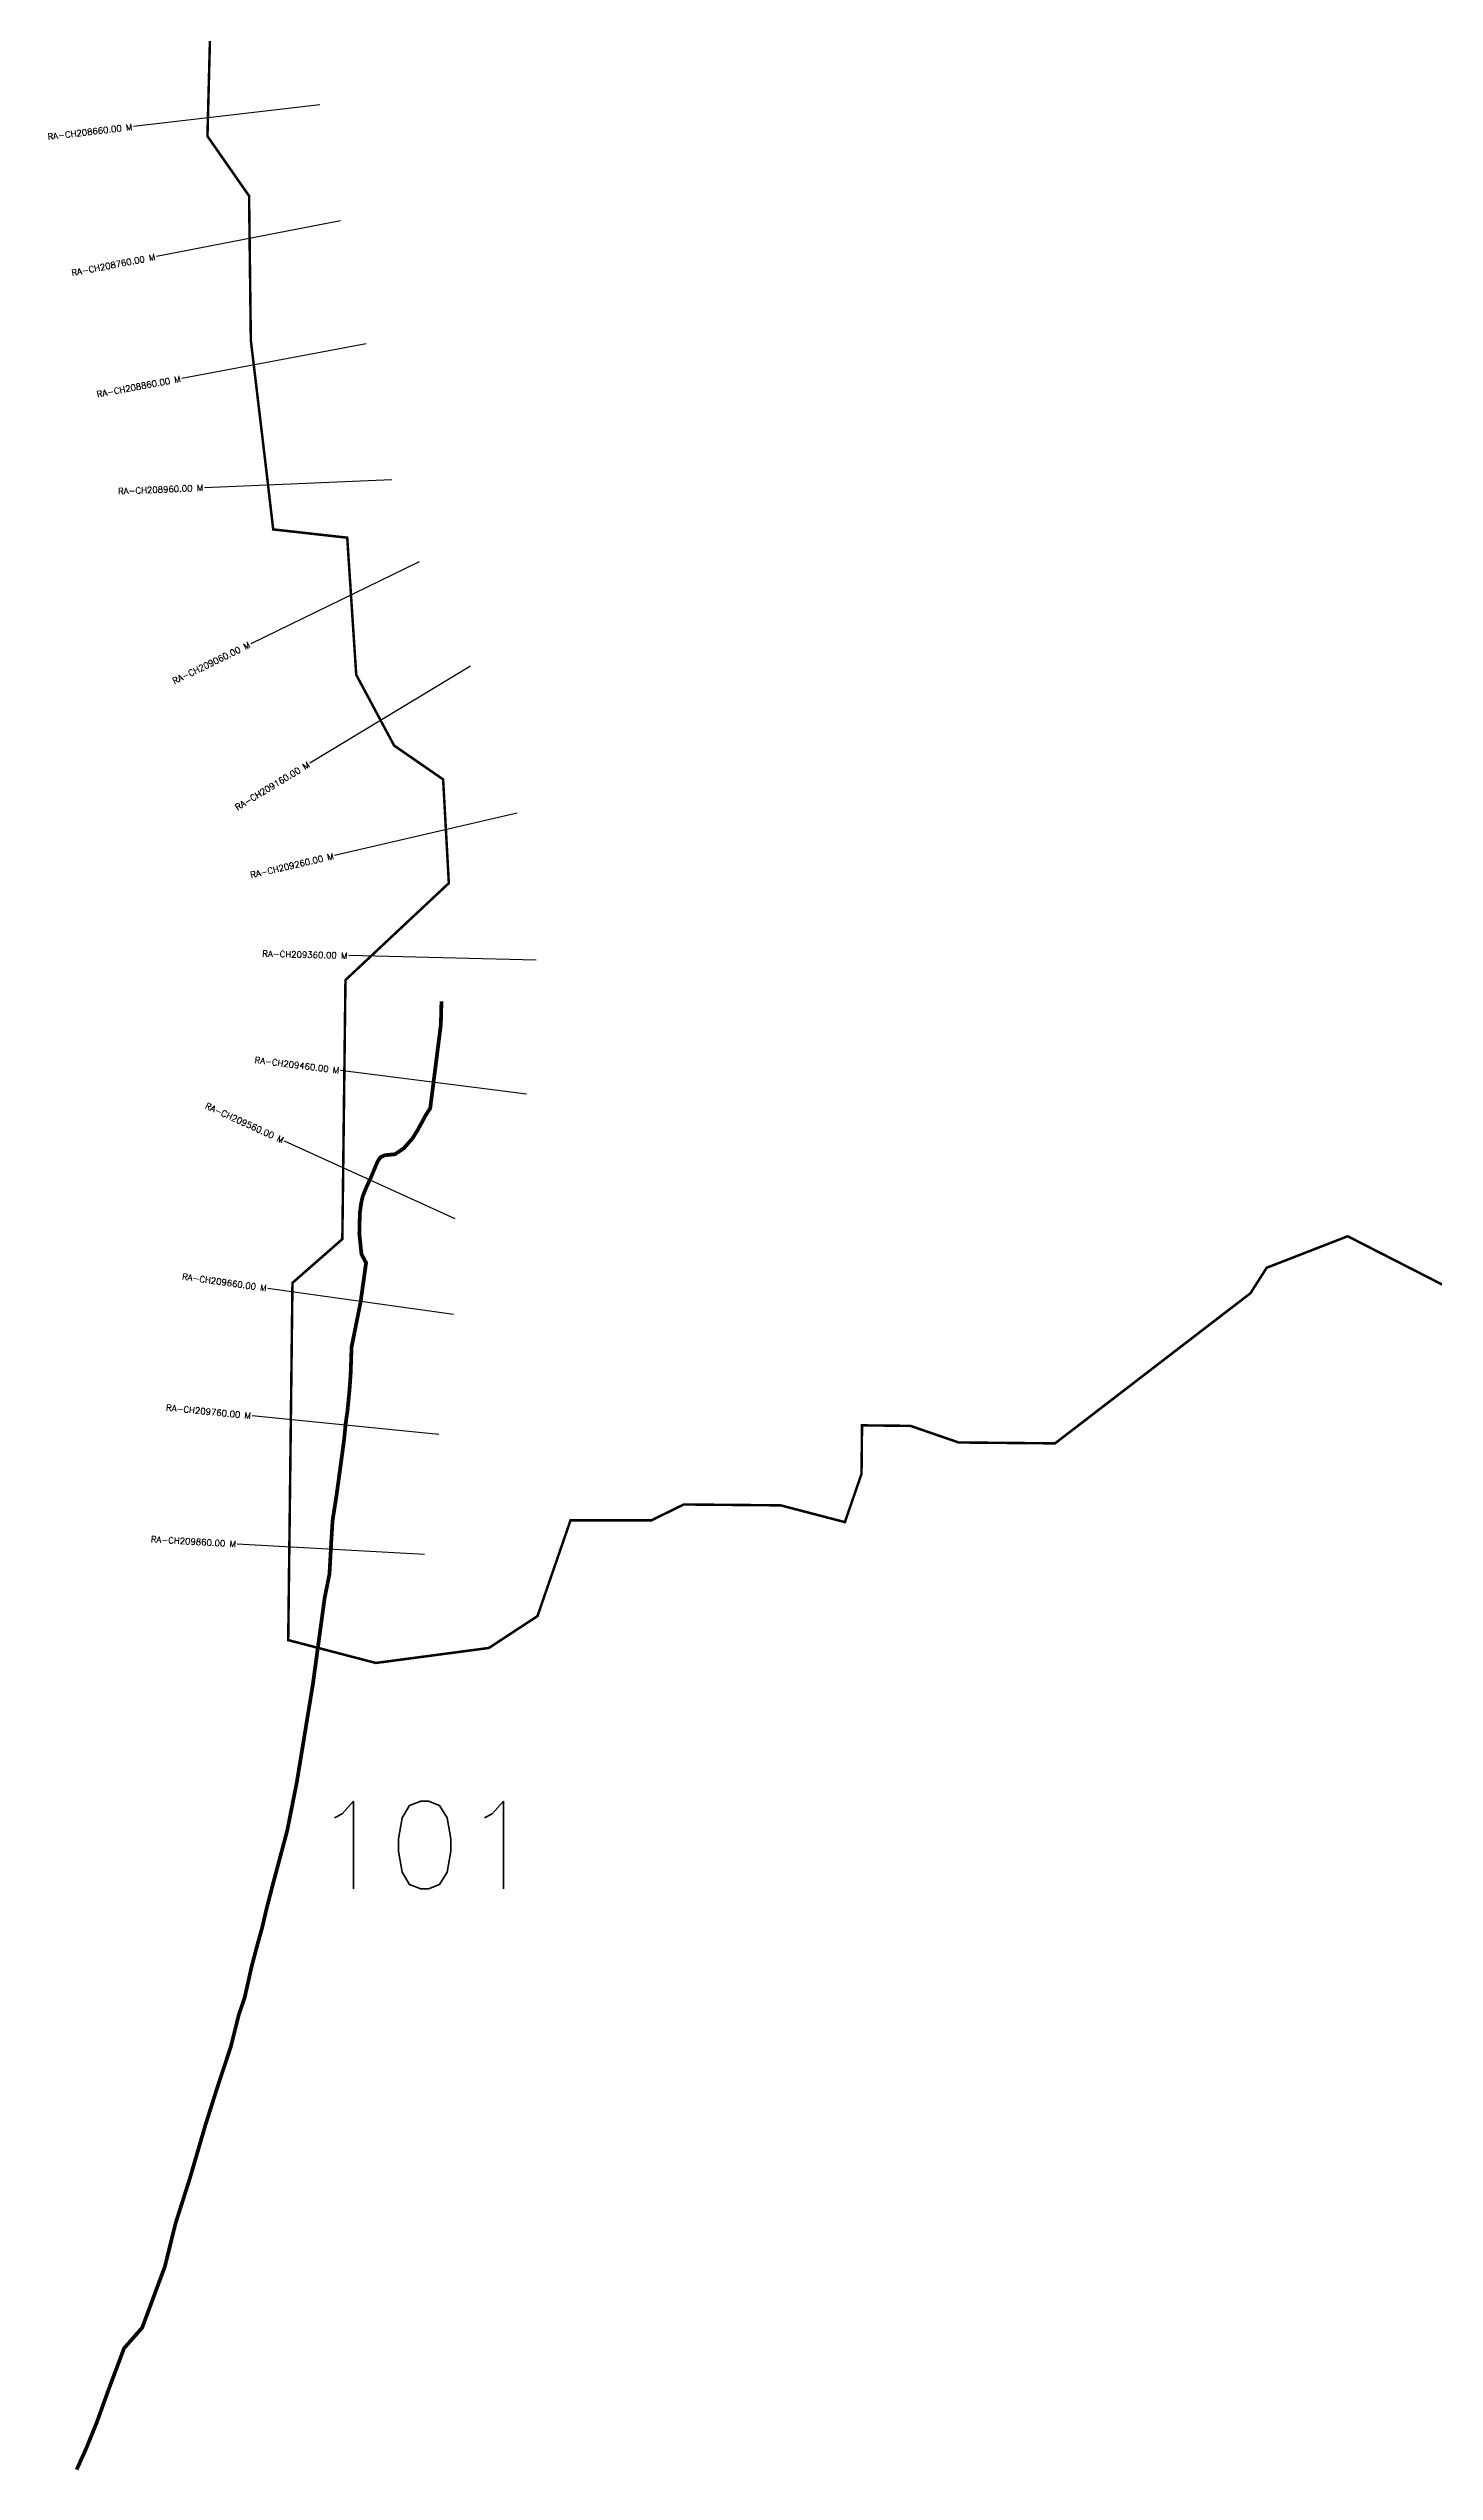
# Model space of a CAD drawing. Header units: metres. Extents: x 274630 to 279304, y 2074144 to 2078066.
# Drawn here: x 274750 to 275858, y 2074144 to 2076082 of the extents above; entities that cross this region are included whole.
import ezdxf
from ezdxf.enums import TextEntityAlignment as Align

# ---------------------------------------------------------------- set-up
doc = ezdxf.new("R2010")
doc.units = ezdxf.units.M
doc.header["$MEASUREMENT"] = 0
for name, color, linetype in [('CS', 134, 'Continuous'), ('CSMark', 6, 'Continuous'), ('NATURALLY PROTECTED', 3, 'Continuous')]:
    doc.layers.add(name, color=color, linetype=linetype)
doc.styles.get("Standard").update_dxf_attribs({"font": 'simplex.shx'})

msp = doc.modelspace()

# ---------------------------------------------------------------- linework, layer by layer
at = {"color": 6, "const_width": 2, "flags": 128}
msp.add_lwpolyline([(275865.9, 2075092.5), (275788.8, 2075131.9), (275724, 2075106.7), (275711, 2075086.3), (275554.7, 2074966.2), (275477.6, 2074966.9), (275439, 2074980.2), (275400.3, 2074980.6), (275399.9, 2074941.8), (275386.6, 2074903.2), (275335.2, 2074916.6), (275257.7, 2074917.3), (275231.8, 2074904.6), (275167.1, 2074904.6), (275140.7, 2074828), (275101.8, 2074802.5), (275011.4, 2074790.5), (274941.3, 2074808.8), (274942.7, 2074924.7), (274944.7, 2075094.6), (274984.6, 2075129.6), (274987.1, 2075336.9), (275069.8, 2075414.4), (275065.2, 2075497.4), (275026, 2075524.5), (274995.7, 2075581.1), (274988.5, 2075690.8), (274929.3, 2075697.4), (274923.3, 2075748.8), (274911.4, 2075848.7), (274910, 2075964.2), (274876.7, 2076012), (274881.9, 2076213.3)], dxfattribs=at)
at = {"layer": 'CS'}
for p, q in [((274966.6, 2076037.2), (274817.6, 2076019.7)), ((274983.2, 2075944.3), (274835.9, 2075915.7)), ((275003.6, 2075845.9), (274856.2, 2075818.2)), ((275024.2, 2075737.2), (274874.3, 2075730.8)), ((275046.1, 2075671.6), (274911.3, 2075605.9)), ((275087, 2075587.9), (274958.7, 2075510.3)), ((275124.5, 2075470.5), (274978.4, 2075436.5)), ((275139.7, 2075352.8), (274989.7, 2075356.4)), ((275131.9, 2075245.5), (274983.1, 2075264.4)), ((275074.8, 2075145.9), (274938.3, 2075208.1)), ((275073.6, 2075069.3), (274925, 2075090.1)), ((275061.7, 2074973.3), (274912.5, 2074988.1)), ((275050.3, 2074877.2), (274900.5, 2074885.6))]:
    msp.add_line(p, q, dxfattribs=at)
at = {"layer": 'NATURALLY PROTECTED', "const_width": 3, "flags": 128}
msp.add_lwpolyline([(275063.9, 2075319.9), (275063.4, 2075301.2), (275054.9, 2075234.3), (275051.5, 2075229.1), (275048.4, 2075223.4), (275044.6, 2075216.4), (275040.4, 2075209.8), (275033.8, 2075202.3), (275026.7, 2075197.5), (275018.4, 2075196.7), (275015.1, 2075195.1), (275012.9, 2075191.9), (275011, 2075187.4), (275007.4, 2075178.8), (275004.2, 2075171.9), (275000.9, 2075163.8), (274999.7, 2075158.6), (274998.7, 2075151.4), (274998.4, 2075143.4), (274998.2, 2075134), (274999.9, 2075117.5), (275003.6, 2075110.7), (274999.2, 2075079.3), (274996.1, 2075063.8), (274992, 2075043.4), (274991.2, 2075021.1), (274990.3, 2075008.6), (274988.7, 2074992.1), (274987.3, 2074982.4), (274985.9, 2074968.3), (274983.1, 2074947.6), (274979.8, 2074923.7), (274976.8, 2074904.5), (274975.7, 2074886.9), (274974.3, 2074861.6), (274970.5, 2074842.9), (274961, 2074773.3), (274948.2, 2074695.2), (274940.5, 2074656.4), (274929.1, 2074613.7), (274923.8, 2074593.2), (274920.5, 2074578.9), (274916.9, 2074566), (274912.1, 2074547.9), (274908.9, 2074533.5), (274906.4, 2074522.6), (274901.8, 2074509.1), (274895.3, 2074483.2), (274884.1, 2074449.4), (274875, 2074420.6), (274862.6, 2074378.1), (274851.2, 2074342.2), (274842.6, 2074307.5), (274824.5, 2074258.7), (274810, 2074242.2), (274798.1, 2074210.5), (274788.1, 2074182.7), (274779.8, 2074162.3), (274773.5, 2074148.3), (274772.1, 2074145.1)], dxfattribs=at)

# ---------------------------------------------------------------- texts
at = {"insert": (274960.4, 2074679.9), "char_height": 70, "attachment_point": 1}
msp.add_mtext_dynamic_manual_height_columns('101', width=95.172, gutter_width=1, heights=[0], dxfattribs=at)
at = {"layer": 'CSMark'}
for s, rotation, p in [('RA-CH208660.00 M', 6.6961, (274816.6, 2076019.5)), ('RA-CH208760.00 M', 10.9702, (274834.9, 2075915.5)), ('RA-CH208860.00 M', 10.6494, (274855.2, 2075818)), ('RA-CH208960.00 M', 2.4109, (274873.3, 2075730.8)), ('RA-CH209060.00 M', 25.9735, (274910.4, 2075605.5)), ('RA-CH209160.00 M', 31.1612, (274957.8, 2075509.8)), ('RA-CH209260.00 M', 13.1104, (274977.5, 2075436.2)), ('RA-CH209360.00 M', 358.6352, (274988.7, 2075356.4)), ('RA-CH209460.00 M', 352.7629, (274982.1, 2075264.5)), ('RA-CH209560.00 M', 335.5187, (274937.4, 2075208.5)), ('RA-CH209660.00 M', 352.0008, (274924, 2075090.3)), ('RA-CH209760.00 M', 354.3403, (274911.5, 2074988.2)), ('RA-CH209860.00 M', 356.7668, (274899.5, 2074885.7))]:
    msp.add_text(s, height=5, rotation=rotation, dxfattribs=at).set_placement(p, align=Align.MIDDLE_RIGHT)

doc.saveas('drawing.dxf')
